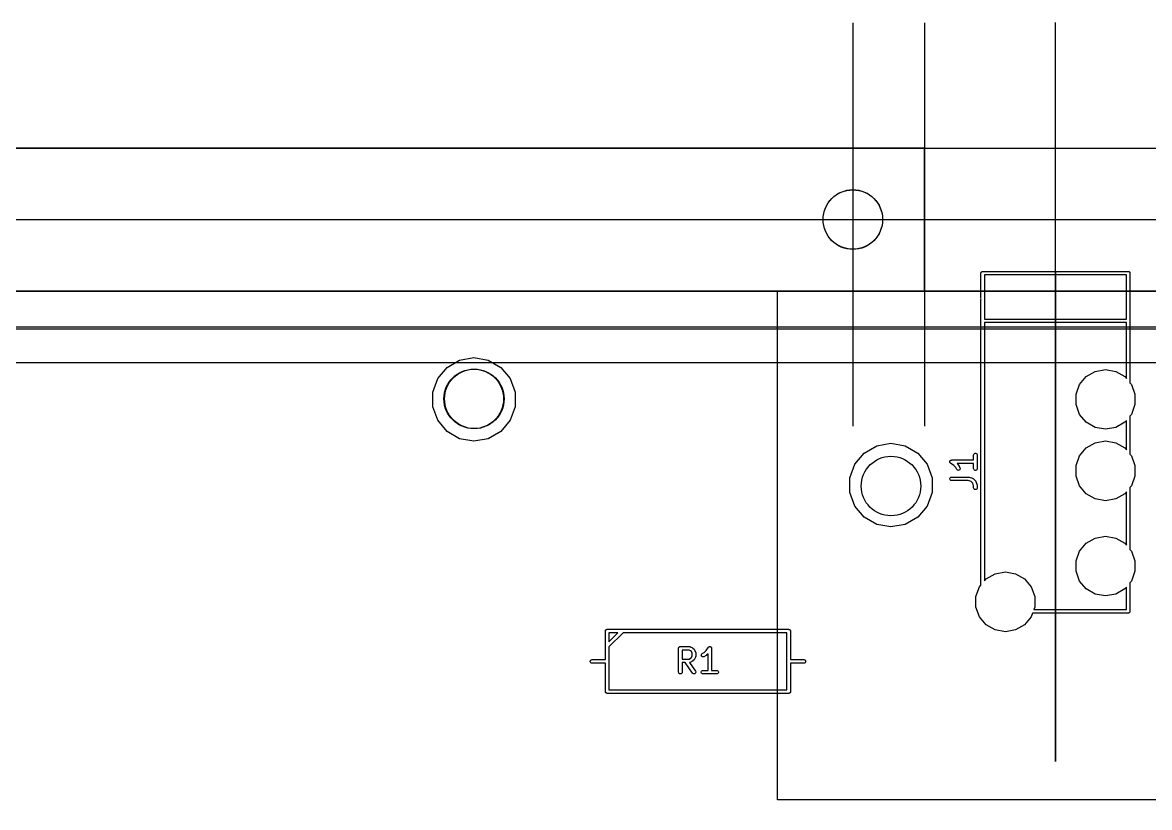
# Model space of a CAD drawing. Header units: millimetres. Extents: x 30 to 728, y -111 to 447.
# Drawn here: x 105.27 to 152.55, y 178.95 to 211.91 of the extents above; entities that cross this region are included whole.
import ezdxf

# ---------------------------------------------------------------- set-up
doc = ezdxf.new("R2010")
doc.units = ezdxf.units.MM
for name, color, linetype in [('BLACK', 7, 'Continuous'), ('プレート', 6, 'Continuous'), ('上壁', 4, 'Continuous'), ('下壁1', 150, 'Continuous'), ('下壁2', 2, 'Continuous'), ('化粧板', 1, 'Continuous'), ('参照PCB', 7, 'Continuous'), ('寸法', 21, 'Continuous'), ('裏面', 3, 'Continuous')]:
    doc.layers.add(name, color=color, linetype=linetype)
doc.layers.add('補助線', color=4, linetype='Continuous', transparency=0.8)

# ---------------------------------------------------------------- blocks, each defined once
blk = doc.blocks.new('hhskb-F.SilkS')
at = {"layer": 'BLACK'}
for p, q in [((111.875, -26.7), (111.876, -26.6935)), ((111.875, -27.75), (111.875, -26.7)), ((111.876, -26.687), (111.878, -26.6808)), ((111.876, -26.6935), (111.876, -26.687)), ((111.878, -26.6808), (111.88, -26.6743)), ((111.88, -26.6743), (111.883, -26.6687)), ((111.883, -26.6687), (111.885, -26.6625)), ((111.885, -26.6625), (111.889, -26.6575)), ((111.889, -26.6575), (111.893, -26.6518)), ((111.893, -26.6518), (111.898, -26.6476)), ((111.898, -26.6476), (111.902, -26.6425)), ((111.902, -26.6425), (111.907, -26.6393)), ((111.907, -26.6393), (111.912, -26.635)), ((111.912, -26.635), (111.919, -26.6328)), ((111.919, -26.6328), (111.924, -26.6295)), ((111.924, -26.6295), (111.931, -26.6284)), ((111.931, -26.6284), (111.937, -26.6261)), ((111.937, -26.6261), (111.944, -26.6261)), ((111.944, -26.6261), (111.95, -26.625)), ((111.95, -26.625), (118.05, -26.625)), ((112.025, -26.775), (112.025, -27.75)), ((117.975, -26.775), (112.025, -26.775)), ((117.975, -27.75), (117.975, -26.775)), ((118.05, -26.625), (118.056, -26.6261)), ((118.056, -26.6261), (118.063, -26.6261)), ((118.063, -26.6261), (118.069, -26.6284)), ((118.069, -26.6284), (118.076, -26.6295)), ((118.076, -26.6295), (118.081, -26.6328)), ((118.081, -26.6328), (118.087, -26.635)), ((118.087, -26.635), (118.093, -26.6393)), ((118.093, -26.6393), (118.098, -26.6425)), ((118.098, -26.6425), (118.102, -26.6476)), ((118.102, -26.6476), (118.107, -26.6518)), ((118.107, -26.6518), (118.111, -26.6575)), ((118.111, -26.6575), (118.115, -26.6625)), ((118.115, -26.6625), (118.117, -26.6687)), ((118.117, -26.6687), (118.12, -26.6743)), ((118.12, -26.6743), (118.122, -26.6808)), ((118.122, -26.6808), (118.124, -26.687)), ((118.124, -26.687), (118.124, -26.6935)), ((118.124, -26.6935), (118.125, -26.7)), ((118.125, -26.7), (118.125, -27.75)), ((111.879, -27.775), (111.875, -27.75)), ((111.875, -27.8), (111.879, -27.775)), ((111.875, -28.8), (111.875, -27.8)), ((112.025, -27.75), (112.021, -27.775)), ((112.021, -27.775), (112.025, -27.8)), ((112.025, -27.8), (112.025, -28.625)), ((117.979, -27.775), (117.975, -27.75)), ((117.975, -27.8), (117.979, -27.775)), ((117.975, -28.625), (117.975, -27.8)), ((118.125, -27.75), (118.121, -27.775)), ((118.121, -27.775), (118.125, -27.8)), ((118.125, -27.8), (118.125, -28.8)), ((111.875, -39.7991), (111.875, -28.8)), ((112.025, -28.625), (117.975, -28.625)), ((112.025, -28.775), (112.025, -28.8)), ((117.975, -28.775), (112.025, -28.775)), ((112.025, -28.8), (112.025, -39.6204)), ((117.975, -28.8), (117.975, -28.775)), ((117.975, -31.1204), (117.975, -28.8)), ((118.125, -28.8), (118.125, -31.2991)), ((89.9992, -30.3493), (90.6, -30.2433)), ((90.6, -30.2433), (91.2008, -30.3493)), ((89.0787, -31.1217), (89.4708, -30.6543)), ((89.4708, -30.6543), (89.9992, -30.3493)), ((91.2008, -30.3493), (91.7292, -30.6543)), ((91.7292, -30.6543), (92.1213, -31.1217)), ((88.87, -31.695), (89.0787, -31.1217)), ((92.1213, -31.1217), (92.33, -31.695)), ((116.013, -31.3726), (116.293, -31.0388)), ((116.293, -31.0388), (116.671, -30.8209)), ((116.671, -30.8209), (117.1, -30.7452)), ((117.1, -30.7452), (117.529, -30.8209)), ((117.529, -30.8209), (117.907, -31.0388)), ((117.907, -31.0388), (117.975, -31.1204)), ((115.864, -31.7821), (116.013, -31.3726)), ((118.125, -31.2991), (118.187, -31.3726)), ((118.187, -31.3726), (118.336, -31.7821)), ((88.87, -32.305), (88.87, -31.695)), ((92.33, -31.695), (92.33, -32.305)), ((115.864, -32.2179), (115.864, -31.7821)), ((118.336, -31.7821), (118.336, -32.2179)), ((89.0787, -32.8783), (88.87, -32.305)), ((92.33, -32.305), (92.1213, -32.8783)), ((116.013, -32.6274), (115.864, -32.2179)), ((118.336, -32.2179), (118.187, -32.6274)), ((89.4708, -33.3457), (89.0787, -32.8783)), ((92.1213, -32.8783), (91.7292, -33.3457)), ((116.293, -32.9612), (116.013, -32.6274)), ((116.671, -33.1791), (116.293, -32.9612)), ((117.907, -32.9612), (117.529, -33.1791)), ((117.975, -32.8796), (117.907, -32.9612)), ((117.975, -34.1204), (117.975, -32.8796)), ((118.187, -32.6274), (118.125, -32.7009)), ((118.125, -32.7009), (118.125, -34.2991)), ((89.9992, -33.6507), (89.4708, -33.3457)), ((91.7292, -33.3457), (91.2008, -33.6507)), ((117.1, -33.2548), (116.671, -33.1791)), ((117.529, -33.1791), (117.1, -33.2548)), ((90.6, -33.7567), (89.9992, -33.6507)), ((91.2008, -33.6507), (90.6, -33.7567)), ((106.971, -34.2543), (107.499, -33.9493)), ((107.499, -33.9493), (108.1, -33.8433)), ((108.1, -33.8433), (108.701, -33.9493)), ((108.701, -33.9493), (109.229, -34.2543)), ((116.013, -34.3726), (116.293, -34.0388)), ((116.293, -34.0388), (116.671, -33.8209)), ((116.671, -33.8209), (117.1, -33.7452)), ((117.1, -33.7452), (117.529, -33.8209)), ((117.529, -33.8209), (117.907, -34.0388)), ((117.907, -34.0388), (117.975, -34.1204)), ((106.579, -34.7217), (106.971, -34.2543)), ((109.229, -34.2543), (109.621, -34.7217)), ((111.567, -34.3333), (111.572, -34.3077)), ((111.567, -34.544), (111.567, -34.3333)), ((111.572, -34.3077), (111.585, -34.2851)), ((111.585, -34.2851), (111.605, -34.2684)), ((111.605, -34.2684), (111.629, -34.2595)), ((111.629, -34.2595), (111.655, -34.2595)), ((111.655, -34.2595), (111.68, -34.2684)), ((111.68, -34.2684), (111.7, -34.2851)), ((111.7, -34.2851), (111.713, -34.3077)), ((111.713, -34.3077), (111.717, -34.3333)), ((111.717, -34.3333), (111.717, -34.9048)), ((115.864, -34.7821), (116.013, -34.3726)), ((118.125, -34.2991), (118.187, -34.3726)), ((118.187, -34.3726), (118.336, -34.7821)), ((106.37, -35.295), (106.579, -34.7217)), ((109.621, -34.7217), (109.83, -35.295)), ((110.568, -34.6142), (110.569, -34.6102)), ((110.569, -34.6231), (110.568, -34.6142)), ((110.569, -34.606), (110.572, -34.5976)), ((110.569, -34.6102), (110.569, -34.606)), ((110.569, -34.6321), (110.569, -34.6231)), ((110.57, -34.636), (110.569, -34.6321)), ((110.57, -34.6401), (110.57, -34.636)), ((110.574, -34.6481), (110.57, -34.6401)), ((110.572, -34.5976), (110.574, -34.5889)), ((110.574, -34.5889), (110.576, -34.5855)), ((110.577, -34.6565), (110.574, -34.6481)), ((110.576, -34.5855), (110.577, -34.5815)), ((110.577, -34.5815), (110.583, -34.5747)), ((110.58, -34.6597), (110.577, -34.6565)), ((110.582, -34.6635), (110.58, -34.6597)), ((110.588, -34.6696), (110.582, -34.6635)), ((110.583, -34.5747), (110.588, -34.5672)), ((110.588, -34.5672), (110.592, -34.5648)), ((110.594, -34.6765), (110.588, -34.6696)), ((110.592, -34.5648), (110.594, -34.5616)), ((110.594, -34.5616), (110.602, -34.5571)), ((110.598, -34.6786), (110.594, -34.6765)), ((110.601, -34.6815), (110.598, -34.6786)), ((110.737, -34.7726), (110.601, -34.6815)), ((110.602, -34.5571), (110.609, -34.5518)), ((110.609, -34.5518), (110.613, -34.5506)), ((110.613, -34.5506), (110.617, -34.5486)), ((110.617, -34.5486), (110.626, -34.547)), ((110.626, -34.547), (110.634, -34.5445)), ((110.634, -34.5445), (110.638, -34.5448)), ((110.638, -34.5448), (110.642, -34.544)), ((110.642, -34.544), (111.567, -34.544)), ((110.819, -34.854), (110.737, -34.7726)), ((110.861, -34.9383), (110.819, -34.854)), ((110.877, -34.9592), (110.861, -34.9383)), ((111.567, -34.694), (110.871, -34.694)), ((110.871, -34.694), (110.934, -34.7565)), ((110.898, -34.9736), (110.877, -34.9592)), ((110.924, -34.9796), (110.898, -34.9736)), ((110.949, -34.9766), (110.924, -34.9796)), ((110.934, -34.7565), (110.94, -34.7663)), ((110.94, -34.7663), (110.948, -34.776)), ((110.948, -34.776), (110.995, -34.8712)), ((110.973, -34.965), (110.949, -34.9766)), ((110.991, -34.9461), (110.973, -34.965)), ((111.001, -34.9222), (110.991, -34.9461)), ((110.995, -34.8712), (111.003, -34.8962)), ((111.003, -34.8962), (111.001, -34.9222)), ((111.567, -34.9048), (111.567, -34.694)), ((111.572, -34.9304), (111.567, -34.9048)), ((111.585, -34.953), (111.572, -34.9304)), ((111.605, -34.9697), (111.585, -34.953)), ((111.629, -34.9786), (111.605, -34.9697)), ((111.655, -34.9786), (111.629, -34.9786)), ((111.68, -34.9697), (111.655, -34.9786)), ((111.7, -34.953), (111.68, -34.9697)), ((111.713, -34.9304), (111.7, -34.953)), ((111.717, -34.9048), (111.713, -34.9304)), ((115.864, -35.2179), (115.864, -34.7821)), ((118.336, -34.7821), (118.336, -35.2179)), ((106.37, -35.905), (106.37, -35.295)), ((109.83, -35.295), (109.83, -35.905)), ((110.569, -35.3203), (110.577, -35.2958)), ((110.569, -35.3464), (110.569, -35.3203)), ((110.577, -35.3708), (110.569, -35.3464)), ((110.577, -35.2958), (110.594, -35.2759)), ((110.594, -35.3908), (110.577, -35.3708)), ((110.594, -35.2759), (110.617, -35.2629)), ((110.617, -35.4038), (110.594, -35.3908)), ((110.617, -35.2629), (110.642, -35.2583)), ((110.642, -35.4083), (110.617, -35.4038)), ((110.642, -35.2583), (111.357, -35.2583)), ((111.344, -35.4083), (110.642, -35.4083)), ((111.459, -35.4465), (111.344, -35.4083)), ((111.357, -35.2583), (111.369, -35.2604)), ((111.369, -35.2604), (111.38, -35.2622)), ((111.38, -35.2622), (111.523, -35.3098)), ((111.529, -35.5167), (111.459, -35.4465)), ((111.523, -35.3098), (111.527, -35.3119)), ((111.527, -35.3119), (111.531, -35.313)), ((111.531, -35.313), (111.538, -35.318)), ((111.538, -35.318), (111.546, -35.3222)), ((111.546, -35.3222), (111.549, -35.3254)), ((111.549, -35.3254), (111.553, -35.3279)), ((111.553, -35.3279), (111.648, -35.4232)), ((111.648, -35.4232), (111.65, -35.4267)), ((111.65, -35.4267), (111.654, -35.4296)), ((111.654, -35.4296), (111.658, -35.4373)), ((111.658, -35.4373), (111.663, -35.4445)), ((111.663, -35.4445), (111.664, -35.4487)), ((111.664, -35.4487), (111.666, -35.4525)), ((111.666, -35.4525), (111.714, -35.5953)), ((116.013, -35.6274), (115.864, -35.2179)), ((118.336, -35.2179), (118.187, -35.6274)), ((106.579, -36.4783), (106.37, -35.905)), ((109.83, -35.905), (109.621, -36.4783)), ((111.567, -35.6312), (111.529, -35.5167)), ((111.567, -35.7143), (111.567, -35.6312)), ((111.572, -35.7399), (111.567, -35.7143)), ((111.585, -35.7625), (111.572, -35.7399)), ((111.605, -35.7792), (111.585, -35.7625)), ((111.629, -35.7881), (111.605, -35.7792)), ((111.655, -35.7881), (111.629, -35.7881)), ((111.68, -35.7792), (111.655, -35.7881)), ((111.7, -35.7625), (111.68, -35.7792)), ((111.713, -35.7399), (111.7, -35.7625)), ((111.717, -35.7143), (111.713, -35.7399)), ((111.714, -35.5953), (111.715, -35.6072)), ((111.715, -35.6072), (111.717, -35.619)), ((111.717, -35.619), (111.717, -35.7143)), ((116.293, -35.9612), (116.013, -35.6274)), ((117.975, -35.8796), (117.907, -35.9612)), ((117.975, -38.1204), (117.975, -35.8796)), ((118.187, -35.6274), (118.125, -35.7009)), ((118.125, -35.7009), (118.125, -38.2991)), ((116.671, -36.1791), (116.293, -35.9612)), ((117.1, -36.2548), (116.671, -36.1791)), ((117.529, -36.1791), (117.1, -36.2548)), ((117.907, -35.9612), (117.529, -36.1791)), ((106.971, -36.9457), (106.579, -36.4783)), ((109.621, -36.4783), (109.229, -36.9457)), ((107.499, -37.2507), (106.971, -36.9457)), ((108.1, -37.3567), (107.499, -37.2507)), ((108.701, -37.2507), (108.1, -37.3567)), ((109.229, -36.9457), (108.701, -37.2507)), ((116.293, -38.0388), (116.671, -37.8209)), ((116.671, -37.8209), (117.1, -37.7452)), ((117.1, -37.7452), (117.529, -37.8209)), ((117.529, -37.8209), (117.907, -38.0388)), ((116.013, -38.3726), (116.293, -38.0388)), ((117.907, -38.0388), (117.975, -38.1204)), ((118.125, -38.2991), (118.187, -38.3726)), ((115.864, -38.7821), (116.013, -38.3726)), ((118.187, -38.3726), (118.336, -38.7821)), ((112.471, -39.3209), (112.9, -39.2452)), ((112.9, -39.2452), (113.329, -39.3209)), ((115.864, -39.2179), (115.864, -38.7821)), ((116.013, -39.6274), (115.864, -39.2179)), ((118.336, -39.2179), (118.187, -39.6274)), ((118.336, -38.7821), (118.336, -39.2179)), ((112.025, -39.6204), (112.093, -39.5388)), ((112.093, -39.5388), (112.471, -39.3209)), ((113.329, -39.3209), (113.707, -39.5388)), ((113.707, -39.5388), (113.987, -39.8726)), ((116.293, -39.9612), (116.013, -39.6274)), ((118.187, -39.6274), (118.125, -39.7009)), ((118.125, -39.7009), (118.125, -40.9)), ((111.664, -40.2821), (111.813, -39.8726)), ((111.813, -39.8726), (111.875, -39.7991)), ((113.987, -39.8726), (114.136, -40.2821)), ((116.671, -40.1791), (116.293, -39.9612)), ((117.1, -40.2548), (116.671, -40.1791)), ((117.529, -40.1791), (117.1, -40.2548)), ((117.907, -39.9612), (117.529, -40.1791)), ((117.975, -39.8796), (117.907, -39.9612)), ((117.975, -40.825), (117.975, -39.8796)), ((111.664, -40.7179), (111.664, -40.2821)), ((114.136, -40.2821), (114.136, -40.7179)), ((111.813, -41.1274), (111.664, -40.7179)), ((112.093, -41.4612), (111.813, -41.1274)), ((113.987, -41.1274), (113.707, -41.4612)), ((114.042, -40.975), (113.987, -41.1274)), ((118.05, -40.975), (114.042, -40.975)), ((114.136, -40.7179), (114.097, -40.825)), ((114.097, -40.825), (117.975, -40.825)), ((118.056, -40.9739), (118.05, -40.975)), ((118.063, -40.9739), (118.056, -40.9739)), ((118.069, -40.9716), (118.063, -40.9739)), ((118.076, -40.9705), (118.069, -40.9716)), ((118.081, -40.9672), (118.076, -40.9705)), ((118.087, -40.965), (118.081, -40.9672)), ((118.093, -40.9607), (118.087, -40.965)), ((118.098, -40.9575), (118.093, -40.9607)), ((118.102, -40.9524), (118.098, -40.9575)), ((118.107, -40.9482), (118.102, -40.9524)), ((118.111, -40.9425), (118.107, -40.9482)), ((118.115, -40.9375), (118.111, -40.9425)), ((118.117, -40.9313), (118.115, -40.9375)), ((118.12, -40.9257), (118.117, -40.9313)), ((118.122, -40.9192), (118.12, -40.9257)), ((118.124, -40.913), (118.122, -40.9192)), ((118.125, -40.9), (118.124, -40.9065)), ((118.124, -40.9065), (118.124, -40.913)), ((112.471, -41.6791), (112.093, -41.4612)), ((113.707, -41.4612), (113.329, -41.6791)), ((96.115, -41.73), (96.1161, -41.7235)), ((96.115, -42.365), (96.115, -41.73)), ((96.1161, -41.717), (96.1184, -41.7108)), ((96.1161, -41.7235), (96.1161, -41.717)), ((96.1184, -41.7108), (96.1195, -41.7043)), ((96.1195, -41.7043), (96.1228, -41.6987)), ((96.1228, -41.6987), (96.125, -41.6925)), ((96.125, -41.6925), (96.1293, -41.6875)), ((96.1293, -41.6875), (96.1325, -41.6818)), ((96.1325, -41.6818), (96.1376, -41.6776)), ((96.1376, -41.6776), (96.1418, -41.6725)), ((96.1418, -41.6725), (96.1475, -41.6693)), ((96.1475, -41.6693), (96.1525, -41.665)), ((96.1525, -41.665), (96.1587, -41.6628)), ((96.1587, -41.6628), (96.1643, -41.6595)), ((96.1643, -41.6595), (96.1708, -41.6584)), ((96.1708, -41.6584), (96.177, -41.6561)), ((96.177, -41.6561), (96.1835, -41.6561)), ((96.1835, -41.6561), (96.19, -41.655)), ((96.19, -41.655), (103.81, -41.655)), ((96.8561, -41.805), (96.265, -42.3961)), ((96.265, -41.805), (96.265, -42.1839)), ((96.265, -42.1839), (96.6439, -41.805)), ((96.6439, -41.805), (96.265, -41.805)), ((103.735, -41.805), (96.8561, -41.805)), ((103.735, -44.195), (103.735, -41.805)), ((103.81, -41.655), (103.816, -41.6561)), ((103.816, -41.6561), (103.823, -41.6561)), ((103.823, -41.6561), (103.829, -41.6584)), ((103.829, -41.6584), (103.836, -41.6595)), ((103.836, -41.6595), (103.841, -41.6628)), ((103.841, -41.6628), (103.847, -41.665)), ((103.847, -41.665), (103.853, -41.6693)), ((103.853, -41.6693), (103.858, -41.6725)), ((103.858, -41.6725), (103.862, -41.6776)), ((103.862, -41.6776), (103.867, -41.6818)), ((103.867, -41.6818), (103.871, -41.6875)), ((103.871, -41.6875), (103.875, -41.6925)), ((103.875, -41.6925), (103.877, -41.6987)), ((103.877, -41.6987), (103.88, -41.7043)), ((103.88, -41.7043), (103.882, -41.7108)), ((103.882, -41.7108), (103.884, -41.717)), ((103.884, -41.717), (103.884, -41.7235)), ((103.884, -41.7235), (103.885, -41.73)), ((103.885, -41.73), (103.885, -42.925)), ((112.9, -41.7548), (112.471, -41.6791)), ((113.329, -41.6791), (112.9, -41.7548)), ((96.115, -42.925), (96.115, -42.365)), ((96.265, -42.3961), (96.265, -44.195)), ((99.1869, -42.4524), (99.188, -42.4459)), ((99.1869, -43.4524), (99.1869, -42.4524)), ((99.188, -42.4394), (99.1903, -42.4332)), ((99.188, -42.4459), (99.188, -42.4394)), ((99.1903, -42.4332), (99.1914, -42.4267)), ((99.1914, -42.4267), (99.1947, -42.421)), ((99.1947, -42.421), (99.197, -42.4149)), ((99.197, -42.4149), (99.2012, -42.4099)), ((99.2012, -42.4099), (99.2045, -42.4042)), ((99.2045, -42.4042), (99.2095, -42.4)), ((99.2095, -42.4), (99.2137, -42.3949)), ((99.2137, -42.3949), (99.2194, -42.3916)), ((99.2194, -42.3916), (99.2244, -42.3874)), ((99.2244, -42.3874), (99.2306, -42.3852)), ((99.2306, -42.3852), (99.2363, -42.3819)), ((99.2363, -42.3819), (99.2427, -42.3808)), ((99.2427, -42.3808), (99.2489, -42.3785)), ((99.2489, -42.3785), (99.2554, -42.3785)), ((99.2554, -42.3785), (99.2619, -42.3774)), ((99.2619, -42.3774), (99.6429, -42.3774)), ((99.3369, -42.5274), (99.3369, -42.9012)), ((99.6252, -42.5274), (99.3369, -42.5274)), ((99.6937, -42.5616), (99.6252, -42.5274)), ((99.6429, -42.3774), (99.6471, -42.3781)), ((99.6471, -42.3781), (99.6514, -42.3779)), ((99.6514, -42.3779), (99.6599, -42.3804)), ((99.6599, -42.3804), (99.6685, -42.3819)), ((99.6685, -42.3819), (99.6723, -42.3841)), ((99.6723, -42.3841), (99.6764, -42.3853)), ((99.6764, -42.3853), (99.7716, -42.4329)), ((99.7716, -42.4329), (99.7813, -42.4401)), ((99.7813, -42.4401), (99.7911, -42.447)), ((99.7911, -42.447), (99.8387, -42.4946)), ((99.8387, -42.4946), (99.8456, -42.5044)), ((99.8456, -42.5044), (99.8528, -42.5141)), ((99.8528, -42.5141), (99.9004, -42.6093)), ((100.265, -42.6288), (100.346, -42.5475)), ((100.346, -42.5475), (100.438, -42.4108)), ((100.438, -42.4108), (100.44, -42.4078)), ((100.44, -42.4078), (100.443, -42.4042)), ((100.443, -42.4042), (100.449, -42.3984)), ((100.449, -42.3984), (100.456, -42.3919)), ((100.456, -42.3919), (100.459, -42.3901)), ((100.459, -42.3901), (100.462, -42.3874)), ((100.462, -42.3874), (100.471, -42.3844)), ((100.471, -42.3844), (100.479, -42.3804)), ((100.479, -42.3804), (100.483, -42.3799)), ((100.483, -42.3799), (100.487, -42.3785)), ((100.487, -42.3785), (100.496, -42.3785)), ((100.496, -42.3785), (100.505, -42.3775)), ((100.505, -42.3775), (100.509, -42.3785)), ((100.509, -42.3785), (100.513, -42.3785)), ((100.513, -42.3785), (100.521, -42.3816)), ((100.521, -42.3816), (100.53, -42.3837)), ((100.53, -42.3837), (100.534, -42.386)), ((100.534, -42.386), (100.537, -42.3874)), ((100.537, -42.3874), (100.544, -42.3932)), ((100.544, -42.3932), (100.552, -42.3981)), ((100.552, -42.3981), (100.554, -42.4015)), ((100.554, -42.4015), (100.557, -42.4042)), ((100.557, -42.4042), (100.562, -42.4119)), ((100.562, -42.4119), (100.567, -42.4191)), ((100.567, -42.4191), (100.568, -42.4231)), ((100.568, -42.4231), (100.57, -42.4267)), ((100.57, -42.4267), (100.572, -42.4355)), ((100.572, -42.4355), (100.575, -42.4441)), ((100.575, -42.4441), (100.574, -42.4483)), ((100.574, -42.4483), (100.575, -42.4524)), ((100.575, -42.4524), (100.575, -43.3774)), ((95.4811, -42.987), (95.49, -42.9625)), ((95.4811, -43.013), (95.4811, -42.987)), ((95.49, -43.0375), (95.4811, -43.013)), ((95.49, -42.9625), (95.5068, -42.9425)), ((95.5068, -42.9425), (95.5293, -42.9295)), ((95.5293, -42.9295), (95.555, -42.925)), ((95.555, -42.925), (96.115, -42.925)), ((99.3369, -42.9012), (99.6252, -42.9012)), ((99.6252, -42.9012), (99.6937, -42.8669)), ((99.7716, -42.9957), (99.6764, -43.0433)), ((99.7241, -42.592), (99.6937, -42.5616)), ((99.6937, -42.8669), (99.7241, -42.8365)), ((99.7583, -42.6606), (99.7241, -42.592)), ((99.7241, -42.8365), (99.7583, -42.768)), ((99.7583, -42.768), (99.7583, -42.6606)), ((99.7813, -42.9885), (99.7716, -42.9957)), ((99.7911, -42.9816), (99.7813, -42.9885)), ((99.8387, -42.934), (99.7911, -42.9816)), ((99.8456, -42.9242), (99.8387, -42.934)), ((99.8528, -42.9145), (99.8456, -42.9242)), ((99.9004, -42.8193), (99.8528, -42.9145)), ((99.9004, -42.6093), (99.9016, -42.6135)), ((99.9016, -42.8151), (99.9004, -42.8193)), ((99.9016, -42.6135), (99.9038, -42.6172)), ((99.9038, -42.8114), (99.9016, -42.8151)), ((99.9038, -42.6172), (99.9053, -42.6259)), ((99.9053, -42.8027), (99.9038, -42.8114)), ((99.9053, -42.6259), (99.9078, -42.6343)), ((99.9078, -42.7943), (99.9053, -42.8027)), ((99.9078, -42.6343), (99.9076, -42.6386)), ((99.9076, -42.6386), (99.9083, -42.6429)), ((99.9083, -42.7857), (99.9076, -42.79)), ((99.9076, -42.79), (99.9078, -42.7943)), ((99.9083, -42.6429), (99.9083, -42.7857)), ((100.139, -42.7336), (100.145, -42.7083)), ((100.142, -42.7595), (100.139, -42.7336)), ((100.154, -42.7828), (100.142, -42.7595)), ((100.145, -42.7083), (100.16, -42.6865)), ((100.173, -42.8007), (100.154, -42.7828)), ((100.16, -42.6865), (100.181, -42.671)), ((100.197, -42.811), (100.173, -42.8007)), ((100.181, -42.671), (100.265, -42.6288)), ((100.223, -42.8126), (100.197, -42.811)), ((100.248, -42.8052), (100.223, -42.8126)), ((100.343, -42.7576), (100.248, -42.8052)), ((100.353, -42.7504), (100.343, -42.7576)), ((100.363, -42.7435), (100.353, -42.7504)), ((100.425, -42.6811), (100.363, -42.7435)), ((100.425, -43.3774), (100.425, -42.6811)), ((103.885, -42.925), (104.445, -42.925)), ((104.445, -42.925), (104.471, -42.9295)), ((104.471, -42.9295), (104.493, -42.9425)), ((104.493, -42.9425), (104.51, -42.9625)), ((104.51, -42.9625), (104.519, -42.987)), ((104.519, -43.013), (104.51, -43.0375)), ((104.519, -42.987), (104.519, -43.013)), ((95.5068, -43.0575), (95.49, -43.0375)), ((95.5293, -43.0705), (95.5068, -43.0575)), ((95.555, -43.075), (95.5293, -43.0705)), ((96.115, -43.075), (95.555, -43.075)), ((96.115, -44.27), (96.115, -43.075)), ((99.1914, -43.478), (99.1869, -43.4524)), ((99.2045, -43.5006), (99.1914, -43.478)), ((99.2244, -43.5173), (99.2045, -43.5006)), ((99.3194, -43.5006), (99.2994, -43.5173)), ((99.3324, -43.478), (99.3194, -43.5006)), ((99.3369, -43.4524), (99.3324, -43.478)), ((99.461, -43.0512), (99.3369, -43.0512)), ((99.3369, -43.0512), (99.3369, -43.4524)), ((99.7719, -43.4954), (99.461, -43.0512)), ((99.6471, -43.0504), (99.6439, -43.051)), ((99.6439, -43.051), (99.8948, -43.4094)), ((99.6514, -43.0507), (99.6471, -43.0504)), ((99.6599, -43.0482), (99.6514, -43.0507)), ((99.6685, -43.0467), (99.6599, -43.0482)), ((99.6723, -43.0445), (99.6685, -43.0467)), ((99.6764, -43.0433), (99.6723, -43.0445)), ((99.7903, -43.5138), (99.7719, -43.4954)), ((99.9013, -43.4841), (99.8864, -43.5054)), ((99.8948, -43.4094), (99.9058, -43.433)), ((99.908, -43.4589), (99.9013, -43.4841)), ((99.9058, -43.433), (99.908, -43.4589)), ((100.14, -43.4394), (100.149, -43.4149)), ((100.14, -43.4654), (100.14, -43.4394)), ((100.149, -43.4899), (100.14, -43.4654)), ((100.149, -43.4149), (100.166, -43.3949)), ((100.166, -43.5098), (100.149, -43.4899)), ((100.166, -43.3949), (100.189, -43.3819)), ((100.189, -43.3819), (100.214, -43.3774)), ((100.214, -43.3774), (100.425, -43.3774)), ((100.575, -43.3774), (100.786, -43.3774)), ((100.786, -43.3774), (100.811, -43.3819)), ((100.811, -43.3819), (100.834, -43.3949)), ((100.834, -43.3949), (100.851, -43.4149)), ((100.851, -43.4899), (100.834, -43.5098)), ((100.851, -43.4149), (100.86, -43.4394)), ((100.86, -43.4654), (100.851, -43.4899)), ((100.86, -43.4394), (100.86, -43.4654)), ((104.445, -43.075), (103.885, -43.075)), ((103.885, -43.075), (103.885, -44.27)), ((104.471, -43.0705), (104.445, -43.075)), ((104.493, -43.0575), (104.471, -43.0705)), ((104.51, -43.0375), (104.493, -43.0575)), ((99.2489, -43.5262), (99.2244, -43.5173)), ((99.2749, -43.5262), (99.2489, -43.5262)), ((99.2994, -43.5173), (99.2749, -43.5262)), ((99.8139, -43.5248), (99.7903, -43.5138)), ((99.8399, -43.5271), (99.8139, -43.5248)), ((99.865, -43.5204), (99.8399, -43.5271)), ((99.8864, -43.5054), (99.865, -43.5204)), ((100.189, -43.5229), (100.166, -43.5098)), ((100.214, -43.5274), (100.189, -43.5229)), ((100.786, -43.5274), (100.214, -43.5274)), ((100.811, -43.5229), (100.786, -43.5274)), ((100.834, -43.5098), (100.811, -43.5229)), ((96.1161, -44.2765), (96.115, -44.27)), ((96.1161, -44.283), (96.1161, -44.2765)), ((96.1184, -44.2892), (96.1161, -44.283)), ((96.1195, -44.2957), (96.1184, -44.2892)), ((96.1228, -44.3013), (96.1195, -44.2957)), ((96.125, -44.3075), (96.1228, -44.3013)), ((96.1293, -44.3125), (96.125, -44.3075)), ((96.1325, -44.3182), (96.1293, -44.3125)), ((96.1376, -44.3224), (96.1325, -44.3182)), ((96.1418, -44.3275), (96.1376, -44.3224)), ((96.1475, -44.3307), (96.1418, -44.3275)), ((96.1525, -44.335), (96.1475, -44.3307)), ((96.1587, -44.3372), (96.1525, -44.335)), ((96.1643, -44.3405), (96.1587, -44.3372)), ((96.1708, -44.3416), (96.1643, -44.3405)), ((96.177, -44.3439), (96.1708, -44.3416)), ((96.1835, -44.3439), (96.177, -44.3439)), ((96.19, -44.345), (96.1835, -44.3439)), ((103.81, -44.345), (96.19, -44.345)), ((96.265, -44.195), (103.735, -44.195)), ((103.816, -44.3439), (103.81, -44.345)), ((103.823, -44.3439), (103.816, -44.3439)), ((103.829, -44.3416), (103.823, -44.3439)), ((103.836, -44.3405), (103.829, -44.3416)), ((103.841, -44.3372), (103.836, -44.3405)), ((103.847, -44.335), (103.841, -44.3372)), ((103.853, -44.3307), (103.847, -44.335)), ((103.858, -44.3275), (103.853, -44.3307)), ((103.862, -44.3224), (103.858, -44.3275)), ((103.867, -44.3182), (103.862, -44.3224)), ((103.871, -44.3125), (103.867, -44.3182)), ((103.875, -44.3075), (103.871, -44.3125)), ((103.877, -44.3013), (103.875, -44.3075)), ((103.88, -44.2957), (103.877, -44.3013)), ((103.882, -44.2892), (103.88, -44.2957)), ((103.884, -44.283), (103.882, -44.2892)), ((103.885, -44.27), (103.884, -44.2765)), ((103.884, -44.2765), (103.884, -44.283))]:
    blk.add_line(p, q, dxfattribs=at)

msp = doc.modelspace()

# ---------------------------------------------------------------- linework, layer by layer
at = {"layer": 'プレート'}
msp.add_lwpolyline([(55.158, 200.636), (55.158, 79.636, 0.414214), (61.158, 73.636), (205.158, 73.636, 0.414214), (211.158, 79.636), (211.158, 200.636, 0.414214), (205.158, 206.636), (154.108, 206.636), (154.108, 200.636), (194.833, 200.636), (194.833, 196.616), (194.833, 179.273), (143.108, 179.273), (136.945, 179.273), (136.945, 200.636), (143.108, 200.636), (143.108, 206.636), (61.158, 206.636, 0.414214)], format="xyb", close=True, dxfattribs=at)
for centre in [(140.108, 203.644), (124.225, 196.109)]:
    msp.add_circle(centre, 1.25, dxfattribs=at)
at = {"layer": '上壁'}
msp.add_lwpolyline([(61.158, 206.636), (143.108, 206.636), (143.108, 200.636), (55.158, 200.636, -0.414214)], format="xyb", close=True, dxfattribs=at)
msp.add_circle((140.108, 203.636), 1.25, dxfattribs=at)
at = {"layer": '下壁1'}
msp.add_lwpolyline([(61.158, 206.636), (143.108, 206.636), (143.108, 200.636), (55.158, 200.636, -0.414214)], format="xyb", close=True, dxfattribs=at)
msp.add_circle((140.108, 203.636), 1.25, dxfattribs=at)
at = {"layer": '下壁2'}
msp.add_lwpolyline([(211.158, 200.636), (55.158, 200.636, -0.414214), (61.158, 206.636), (205.158, 206.636, -0.414214)], format="xyb", close=True, dxfattribs=at)
msp.add_circle((140.108, 203.636), 1.25, dxfattribs=at)
at = {"layer": '化粧板'}
msp.add_lwpolyline([(61.158, 206.636), (205.158, 206.636, -0.414214), (211.158, 200.636), (211.158, 79.636, -0.414214), (205.158, 73.636), (61.158, 73.636, -0.414214), (55.158, 79.636), (55.158, 200.636, -0.414214)], format="xyb", close=True, dxfattribs=at)
msp.add_circle((140.108, 203.636), 1.25, dxfattribs=at)
at = {"layer": '参照PCB'}
for p, q in [((62.608, 199.136), (203.608, 199.136)), ((203.558, 199.036), (62.658, 199.036))]:
    msp.add_line(p, q, dxfattribs=at)
at = {"layer": '裏面'}
msp.add_lwpolyline([(61.158, 206.636), (205.158, 206.636, -0.414214), (211.158, 200.636), (211.158, 79.636, -0.414214), (205.158, 73.636), (61.158, 73.636, -0.414214), (55.158, 79.636), (55.158, 200.636, -0.414214)], format="xyb", close=True, dxfattribs=at)
for centre in [(140.108, 203.643), (124.2, 196.109), (141.708, 192.448)]:
    msp.add_circle(centre, 1.25, dxfattribs=at)
at = {"layer": '補助線'}
for p, q in [((140.108, 211.901), (140.108, 194.965)), ((143.108, 211.901), (143.108, 194.965)), ((148.608, 180.878), (148.608, 211.913)), ((30.056, 206.636), (254.578, 206.636)), ((30.056, 203.636), (254.578, 203.636)), ((148.608, 201.461), (148.608, 180.878)), ((30.056, 200.636), (254.578, 200.636)), ((30.056, 197.636), (254.578, 197.636))]:
    msp.add_line(p, q, dxfattribs=at)

# ---------------------------------------------------------------- block references
at = {"layer": '寸法', "linetype": 'ByBlock'}
msp.add_blockref('hhskb-F.SilkS', (33.608, 228.086), dxfattribs=at)

doc.saveas('drawing.dxf')
